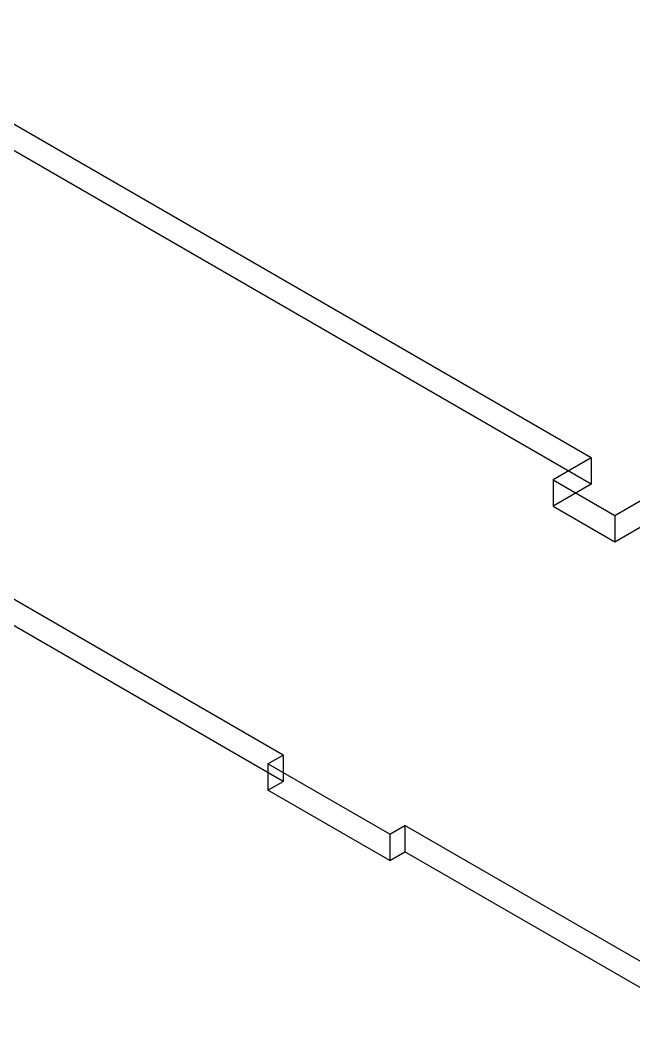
# Model space of a CAD drawing. Header units: inches. Extents: x 3 to 201, y 3 to 129.
# Drawn here: x 185.737 to 188.171, y 67.57 to 71.564 of the extents above; entities that cross this region are included whole.
import ezdxf

# ---------------------------------------------------------------- set-up
doc = ezdxf.new("R2010")
doc.units = ezdxf.units.IN
doc.header["$MEASUREMENT"] = 0

msp = doc.modelspace()

# ---------------------------------------------------------------- linework, layer by layer
at = {"layer": 'OUTLINE'}
for p, q in [((188.0022, 69.8294), (184.3494, 71.9384)), ((188.0022, 69.7247), (184.3494, 71.8337)), ((188.0022, 69.8294), (187.8512, 69.7422)), ((188.0022, 69.8294), (188.0022, 69.7247)), ((187.8512, 69.7422), (187.8512, 69.6375)), ((187.8512, 69.7422), (188.0958, 69.601)), ((188.0022, 69.7247), (187.8512, 69.6375)), ((188.0958, 69.601), (188.2468, 69.6882)), ((187.8512, 69.6375), (188.0958, 69.4963)), ((188.0958, 69.601), (188.0958, 69.4963)), ((188.0958, 69.4963), (188.2468, 69.5835)), ((186.7801, 68.6511), (185.5716, 69.3489)), ((186.7801, 68.5465), (185.5716, 69.2442)), ((186.7197, 68.6162), (186.7801, 68.6511)), ((186.7801, 68.6511), (186.7801, 68.5465)), ((187.2031, 68.3371), (186.7197, 68.6162)), ((186.7197, 68.6162), (186.7197, 68.5116)), ((186.7197, 68.5116), (186.7801, 68.5465)), ((187.2031, 68.2325), (186.7197, 68.5116)), ((187.2031, 68.3371), (187.2635, 68.372)), ((188.472, 67.6743), (187.2635, 68.372)), ((187.2635, 68.372), (187.2635, 68.2674)), ((187.2031, 68.3371), (187.2031, 68.2325)), ((187.2031, 68.2325), (187.2635, 68.2674)), ((188.472, 67.5696), (187.2635, 68.2674))]:
    msp.add_line(p, q, dxfattribs=at)

doc.saveas('drawing.dxf')
